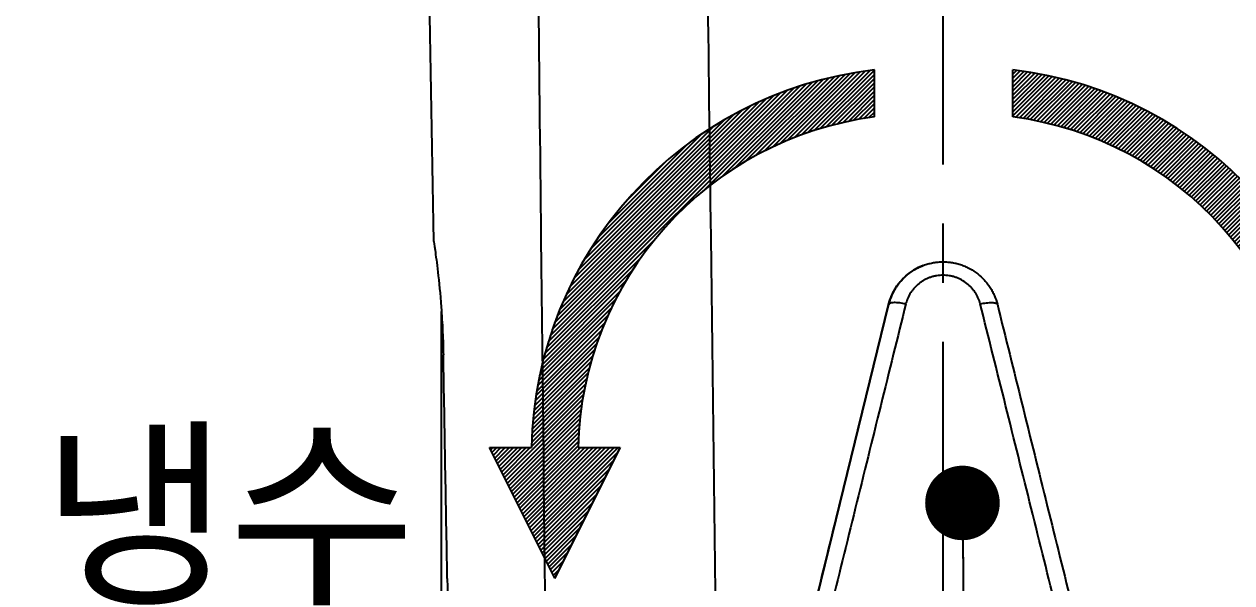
# Model space of a CAD drawing. Header units: millimetres. Extents: x 4900 to 5740, y 840 to 1434.
# Drawn here: x 5230.1 to 5294.9, y 1098.9 to 1128.9 of the extents above; entities that cross this region are included whole.
import ezdxf

# ---------------------------------------------------------------- set-up
doc = ezdxf.new("R2010")
doc.units = ezdxf.units.MM
doc.linetypes.add('CENTERX2', pattern=[101.60000000000001, 63.5, -12.7, 12.7, -12.7])
for name, color, linetype in [('CENTER', 1, 'CENTERX2'), ('DIM', 3, 'Continuous'), ('TEXT', 2, 'Continuous')]:
    doc.layers.add(name, color=color, linetype=linetype)
doc.styles.get("Standard").update_dxf_attribs({"font": 'arial.ttf'})
doc.dimstyles.new('사본 ISO-25', dxfattribs={"dimtxt": 7, "dimasz": 7, "dimexe": 2.1, "dimexo": 2.1, "dimgap": 2, "dimtad": 1, "dimtih": 1, "dimtoh": 1, "dimdec": 1, "dimdsep": 46, "dimtxsty": 'Standard', "dimcen": 0, "dimclrd": 3, "dimclre": 3, "dimclrt": 4, "dimazin": 2, "dimtp": 0.1, "dimtm": 0.1000000001, "dimtfac": 0.7142857142857143, "dimtdec": 1, "dimtmove": 0, "dimatfit": 3, "dimfxl": 1, "dimarcsym": 0})
pattern_1 = [(45, (4661.562022596471, 900.228366381436), (-0.1122532015133644, 0.1122532015133644), [])]

# ---------------------------------------------------------------- blocks, each defined once
blk = doc.blocks.new('*D54')
at = {"layer": 'DIM', "color": 3, "lineweight": -2, "transparency": 16777216}
for p, q in [((5158.89457851138, 1179.278532279122), (5158.89457851138, 1048.531130130281)), ((5164.89457851138, 1050.631130130281), (5207.272064384783, 1050.631130130281)), ((5273.376698962142, 1050.631130130281), (5230.999213088739, 1050.631130130281))]:
    blk.add_line(p, q, dxfattribs=at)
at = {"layer": 'DIM', "color": 3, "transparency": 16777216}
for points in [[(5164.89457851138, 1051.631130130281), (5164.89457851138, 1049.631130130281), (5158.89457851138, 1050.631130130281)], [(5273.376698962142, 1051.631130130281), (5273.376698962142, 1049.631130130281), (5279.376698962142, 1050.631130130281)]]:
    blk.add_solid(points, dxfattribs=at)
at = {"layer": 'DIM', "color": 4, "transparency": 16777216, "insert": (5219.135638736761, 1050.631130130281), "char_height": 6, "attachment_point": 5}
blk.add_mtext('120.5', dxfattribs=at)
blk = doc.blocks.new('*D76')
at = {"layer": 'DIM', "color": 3, "lineweight": -2, "transparency": 16777216}
for start, end in [(260.4780930408868, 264.3915698788373), (265.6078653561061, 269.5219069591197)]:
    blk.add_arc((5279.376698962144, 1864.666591556134), 719.0560100712287, start, end, dxfattribs=at)
at = {"layer": 'DIM', "color": 3, "transparency": 16777216}
for points in [[(5160.257537253846, 1154.531906839816), (5160.596613081299, 1156.502954171373), (5154.513933172901, 1156.53465798795)], [(5273.380923319288, 1146.635605601964), (5273.372579045801, 1144.635623008765), (5279.376698962142, 1145.610581484906)]]:
    blk.add_solid(points, dxfattribs=at)
at = {"layer": 'DIM', "color": 4, "transparency": 16777216, "insert": (5216.706838327258, 1148.346806692168), "char_height": 6, "attachment_point": 5}
blk.add_mtext('10°', dxfattribs=at)
blk = doc.blocks.new('*D78')
at = {"layer": 'DIM', "color": 3, "lineweight": -2, "transparency": 16777216}
for p, q in [((5156.794578511382, 1181.378532279123), (5122.511111382639, 1181.378532279123)), ((5124.611111382639, 1175.378532279123), (5124.611111382639, 1131.068269131032)), ((5124.611111382639, 1076.631130130282), (5124.611111382639, 1120.941393278372)), ((5250.776698960303, 1070.631130130282), (5122.511111382639, 1070.631130130282))]:
    blk.add_line(p, q, dxfattribs=at)
at = {"layer": 'DIM', "color": 3, "transparency": 16777216}
for points in [[(5123.611111382639, 1175.378532279123), (5125.611111382639, 1175.378532279123), (5124.611111382639, 1181.378532279123)], [(5123.611111382639, 1076.631130130282), (5125.611111382639, 1076.631130130282), (5124.611111382639, 1070.631130130282)]]:
    blk.add_solid(points, dxfattribs=at)
at = {"layer": 'DIM', "color": 4, "transparency": 16777216, "insert": (5124.611111382638, 1126.004831204701), "char_height": 6, "attachment_point": 5}
blk.add_mtext('110.7', dxfattribs=at)

msp = doc.modelspace()

# ---------------------------------------------------------------- hatches: boundary and pattern name
at = {"layer": 'TEXT'}
h = msp.add_hatch(dxfattribs=at)
h.set_pattern_fill('ANSI31', color=2, scale=0.05)
h.set_pattern_definition(pattern_1)
h.paths.add_polyline_path([(5275.69738070109, 1123.91174632703), (5275.69738070109, 1126.430880261283, 0.3754271807517912), (5257.306504725531, 1106.162341359976), (5255.056734240493, 1106.162341359976), (5258.556734240493, 1099.162341359976), (5262.056734240493, 1106.162341359976), (5259.806995130653, 1106.162341359976, -0.3701797855483228)])
h = msp.add_hatch(dxfattribs=at)
h.set_pattern_fill('ANSI31', color=2, scale=0.05)
h.set_pattern_definition(pattern_1)
edge = h.paths.add_edge_path(flags=17)
edge.add_line((5300.258440086694, 1099.162341359976), (5303.758440086694, 1106.162341359976))
edge.add_line((5296.758440086694, 1106.162341359976), (5300.258440086694, 1099.162341359976))
edge.add_line((5299.008179196534, 1106.162341359976), (5296.758440086694, 1106.162341359976))
edge.add_arc((5280.718587522373, 1105.776086242683), 18.29366985115771, 1.209841048264403, 82.46397601607522)
edge.add_line((5283.117793626097, 1123.91174632703), (5283.117793626097, 1126.430880261283))
edge.add_arc((5280.718587522373, 1105.776086242683), 20.79366985115771, 1.064365314505916, 83.37436656700505)
edge.add_line((5303.758440086694, 1106.162341359976), (5301.508669601656, 1106.162341359976))
h.paths.add_polyline_path([(5296.758440086694, 1106.162341359976), (5300.258440086694, 1099.162341359976)], flags=0)

# ---------------------------------------------------------------- linework, layer by layer
at = {"extrusion": (0, 1, 0)}
for p, q in [((5278.315540382747, 1115.93953754443), (5278.313173015925, 1115.938644232669)), ((5276.458621755098, 1113.846264475327), (5271.140173397675, 1092.156081540446)), ((5271.140173496274, 1092.156081623581), (5276.458621853698, 1113.846264558461)), ((5276.458621853698, 1113.846264558461), (5276.461206260396, 1113.847240022677))]:
    msp.add_line(p, q, dxfattribs=at)
at = {"extrusion": (1.339691811614197e-16, 1.264026341100231e-29, -1)}
msp.add_ellipse((5279.372309268562, 1113.131825678091), major_axis=(-1.059136251575309, 2.806818554983384), ratio=0.9999997765751147, start_param=-0.9695154763715718, end_param=-3.796974956582256e-10, dxfattribs=at)
for points, knots in [([(5252.062957237392, 1117.231130129172), (5251.875415305501, 1127.984739444992), (5251.691113538595, 1138.738405815574), (5251.452393014842, 1152.180667135372), (5251.405255657334, 1154.869391220555), (5251.334809372182, 1159.101474624143), (5251.350503788132, 1160.649459360504), (5251.027114293355, 1164.074176789603), (5250.626271196715, 1165.952923491171), (5249.177655646335, 1170.293577168689), (5247.898301138873, 1172.727229305454), (5244.691546834508, 1176.986121213836), (5242.73104729189, 1178.870475199305), (5239.954693560175, 1180.792748025799), (5239.339824479607, 1181.179982848852), (5238.709943996327, 1181.539535013462)], [0, 0, 0, 0, 3.226573364486752, 3.226573364486752, 4.033314259890875, 4.033314259890875, 4.496374268274998, 4.496374268274998, 5.065299880481323, 5.065299880481323, 5.869173788411108, 5.869173788411108, 6.66465256548416, 6.66465256548416, 6.882235759703087, 6.882235759703087, 6.882235759703087, 6.882235759703087]), ([(5258.340574726605, 1070.631131977792), (5258.168123040125, 1086.217215872321), (5257.896717385544, 1111.447245319141), (5257.587953523755, 1139.073953506701), (5257.448613048545, 1152.341688546571), (5257.410469920936, 1156.556441473101), (5257.386357498356, 1158.657561775191), (5257.379181598716, 1159.556812566491), (5257.375704273675, 1159.856481960411)], [0, 0, 0, 0, 0.5239809371108, 0.8480790224822, 0.929103543825, 0.9696158044964, 0.9898719348321, 1, 1, 1, 1]), ([(5266.389328065067, 1159.931472213991), (5266.393370859537, 1159.630221446081), (5266.408972305157, 1158.726517323081), (5266.432211845297, 1156.617697557931), (5266.483362256958, 1152.400132315681), (5266.639952672586, 1139.144863712601), (5266.991720219557, 1111.486951224921), (5267.300950140677, 1086.238958460321), (5267.496627193827, 1070.6311307254)], [0, 0, 0, 0, 0.01012047657151, 0.03036142971452, 0.07084333600056, 0.1518071485726, 0.4756623988609, 1, 1, 1, 1]), ([(5252.062957468778, 1117.231130156944), (5252.062957316254, 1117.231130137957), (5252.062959814962, 1117.231113082252), (5252.063463783085, 1117.227780130072), (5252.088817269391, 1117.065040310104), (5252.17220338037, 1116.472015769878), (5252.22567921401, 1116.075046644742), (5252.344068093541, 1115.046585575097), (5252.408144221547, 1114.407362855116), (5252.492041028922, 1113.272949934814), (5252.519049887903, 1112.826410005363), (5252.549375458356, 1112.148181018416), (5252.557681241585, 1111.926960413966), (5252.570087729916, 1111.515104529478), (5252.574625423634, 1111.325103479738), (5252.57796822621, 1111.134958808036)], [0.9617543754438036, 0.9617543754438036, 0.9617543754438036, 0.9617543754438036, 0.9642525617769679, 0.9642525617769679, 1.20590687009917, 1.20590687009917, 1.42329308796995, 1.42329308796995, 1.658432996384659, 1.658432996384659, 1.799300387119164, 1.799300387119164, 1.86640986969307, 1.86640986969307, 1.923461814769436, 1.923461814769436, 1.923461814769436, 1.923461814769436]), ([(5278.315541221061, 1115.939535522364), (5278.338316609049, 1115.94813060435), (5278.361196002335, 1115.956448576983), (5278.384160830182, 1115.96448134773), (5278.463638856035, 1115.992281632815), (5278.544136962083, 1116.016677548628), (5278.625247081779, 1116.03760256294), (5278.706357201475, 1116.058527577252), (5278.788074108829, 1116.076000683855), (5278.870690306304, 1116.090079206265), (5278.953306503779, 1116.104157728674), (5279.036824676786, 1116.114824667661), (5279.1209352453, 1116.12196363997), (5279.205045813812, 1116.129102612278), (5279.289749550752, 1116.132697729337), (5279.374161051798, 1116.132711691054), (5279.458572552844, 1116.132725652771), (5279.542693133998, 1116.129174753091), (5279.626218561059, 1116.122146425656), (5279.709743988119, 1116.115118098222), (5279.792674915981, 1116.104628808048), (5279.875294769464, 1116.090646062004), (5279.957914622949, 1116.07666331596), (5280.04022059523, 1116.059169509834), (5280.121851820143, 1116.038178079871), (5280.203483045057, 1116.017186649907), (5280.284434856122, 1115.992683318895), (5280.36386198431, 1115.964944465813), (5280.443289112497, 1115.937205612732), (5280.521198852654, 1115.90624616226), (5280.597345191501, 1115.872264727791), (5280.673491530347, 1115.838283293322), (5280.747880237596, 1115.801298537215), (5280.82087463309, 1115.761140005919), (5280.96686342408, 1115.680822943327), (5281.107170474987, 1115.587600970061), (5281.237849470755, 1115.484066923816), (5281.368528466523, 1115.38053287757), (5281.489671001148, 1115.266814424191), (5281.600220461695, 1115.144542251969), (5281.655495191969, 1115.083406165858), (5281.708132153633, 1115.020139954729), (5281.758240734965, 1114.954595659871), (5281.808349316299, 1114.889051365013), (5281.855911154939, 1114.821212784497), (5281.900508110207, 1114.751648684789), (5281.945105065476, 1114.68208458508), (5281.986737579185, 1114.610799604014), (5282.025167968991, 1114.538352886504), (5282.063598358797, 1114.465906168994), (5282.098845212503, 1114.39230650452), (5282.131031636548, 1114.317444368845), (5282.195404484638, 1114.167720097495), (5282.24758391152, 1114.012932957739), (5282.287126712722, 1113.853144093762)], [0.3659704492214336, 0.3659704492214336, 0.3659704492214336, 0.3659704492214336, 0.375, 0.375, 0.375, 0.40625, 0.40625, 0.40625, 0.4375, 0.4375, 0.4375, 0.46875, 0.46875, 0.46875, 0.5, 0.5, 0.5, 0.53125, 0.53125, 0.53125, 0.5625, 0.5625, 0.5625, 0.59375, 0.59375, 0.59375, 0.625, 0.625, 0.625, 0.65625, 0.65625, 0.65625, 0.6875, 0.6875, 0.6875, 0.75, 0.75, 0.75, 0.8125, 0.8125, 0.8125, 0.84375, 0.84375, 0.84375, 0.875, 0.875, 0.875, 0.90625, 0.90625, 0.90625, 0.9375, 0.9375, 0.9375, 1, 1, 1, 1]), ([(5278.313173015923, 1115.938644232673), (5278.131756107813, 1115.870187643662), (5277.957001156989, 1115.784089108868), (5277.627348832345, 1115.579827162798), (5277.472459211472, 1115.461668555478), (5277.188343998107, 1115.197713735769), (5277.059125087585, 1115.051923731228), (5276.831195838208, 1114.738169266829), (5276.732490859901, 1114.57021218603), (5276.569290533139, 1114.218417833709), (5276.504799022897, 1114.03458883588), (5276.458621755096, 1113.846264475327)], [0.3608240597699595, 0.3608240597699595, 0.3608240597699595, 0.3608240597699595, 0.5547271549684827, 0.5547271549684827, 0.7486302501670058, 0.7486302501670058, 0.9425333453655289, 0.9425333453655289, 1.136436440564052, 1.136436440564052, 1.330339535762575, 1.330339535762575, 1.330339535762575, 1.330339535762575]), ([(5276.461206260395, 1113.847240022682), (5276.50027459476, 1114.006635756271), (5276.552141800933, 1114.161914893819), (5276.616553215558, 1114.31254099987), (5276.680964630184, 1114.463167105921), (5276.758007692336, 1114.609131721627), (5276.84699349725, 1114.74837717776), (5276.891486399708, 1114.817999905827), (5276.938969697566, 1114.885935944739), (5276.989026489241, 1114.951601054634), (5277.039083280914, 1115.017266164529), (5277.091693344612, 1115.080675527093), (5277.146984598675, 1115.141985219927), (5277.257567106798, 1115.264604605595), (5277.378949299659, 1115.378776924891), (5277.5096119906, 1115.482494277914), (5277.574943336072, 1115.534352954425), (5277.642595669741, 1115.583591134055), (5277.711912628084, 1115.629751445487), (5277.781229586429, 1115.67591175692), (5277.852194878505, 1115.719021822175), (5277.925112040582, 1115.759265382021), (5277.998029202658, 1115.799508941867), (5278.072904817477, 1115.836871030394), (5278.149566446068, 1115.871167894986), (5278.204077032479, 1115.895554830607), (5278.259494207791, 1115.918384239481), (5278.315541221061, 1115.939535522364)], [0, 0, 0, 0, 0.0625, 0.0625, 0.0625, 0.125, 0.125, 0.125, 0.15625, 0.15625, 0.15625, 0.1875, 0.1875, 0.1875, 0.25, 0.25, 0.25, 0.28125, 0.28125, 0.28125, 0.3125, 0.3125, 0.3125, 0.34375, 0.34375, 0.34375, 0.3659704492214336, 0.3659704492214336, 0.3659704492214336, 0.3659704492214336]), ([(5279.372946149025, 1115.414357809251), (5279.315713432564, 1115.414288887681), (5279.200290723939, 1115.409322869341), (5279.029269378144, 1115.387844263431), (5278.861371956628, 1115.352478203711), (5278.695987429896, 1115.303089648071), (5278.534818032488, 1115.239873701451), (5278.381002664285, 1115.164235549721), (5278.235208918412, 1115.076987228571), (5278.049965020452, 1114.944041828481), (5277.883669360991, 1114.790056055161), (5277.739722403766, 1114.618805499991), (5277.609853862264, 1114.435344887561), (5277.478033484314, 1114.189129661921), (5277.407178912418, 1113.979458101261), (5277.38050851037, 1113.871866194951)], [0, 0, 0, 0, 0.06191174524606, 0.1244509622297, 0.1869901792133, 0.2495293961969, 0.3120686131804, 0.374607830164, 0.4371470471476, 0.4996862641312, 0.6247646980984, 0.687303915082, 0.7498431320656, 0.8749215660328, 1, 1, 1, 1]), ([(5281.369002138649, 1113.875912545321), (5281.341997890236, 1113.983771569191), (5281.288675481964, 1114.140580265401), (5281.192139447335, 1114.339249314601), (5281.106565078789, 1114.483512496021), (5281.009026828157, 1114.620931913321), (5280.864974468578, 1114.791786696621), (5280.657534749314, 1114.983561973751), (5280.417399856883, 1115.140858714721), (5280.213615428208, 1115.240668591871), (5280.053552633511, 1115.303360020571), (5279.887215443313, 1115.352902373731), (5279.71812536197, 1115.388406263481), (5279.547688083069, 1115.409396467921), (5279.431993228452, 1115.414846574791), (5279.373526215265, 1115.414358507791), (5279.372946149025, 1115.414357809251)], [0, 0, 0, 0, 0.1249216643396, 0.1873824965094, 0.2498433286793, 0.3123041608491, 0.3747649930189, 0.4996866573585, 0.6246083216982, 0.687069153868, 0.7495299860378, 0.8119908182076, 0.8744516503774, 0.9369124825473, 0.9993733147171, 1, 1, 1, 1]), ([(5271.144172247731, 1092.157594633994), (5271.582455462448, 1093.944862911795), (5272.022320208117, 1095.738727424064), (5272.461168145358, 1097.528593599102), (5272.91074929594, 1099.362235792849), (5273.359263292251, 1101.19168167734), (5273.806595283436, 1103.016465133607), (5274.253927274621, 1104.841248589875), (5274.70007726068, 1106.661369617918), (5275.142822096447, 1108.467761188803), (5275.585566932213, 1110.274152759687), (5276.024906617692, 1112.066814873412), (5276.461206260395, 1113.847240022682)], [1.706091424665595e-09, 1.706091424665595e-09, 1.706091424665595e-09, 1.706091424665595e-09, 0.2454967853643, 0.2454967853643, 0.2454967853643, 0.4969978569095, 0.4969978569095, 0.4969978569095, 0.7484989284548, 0.7484989284548, 0.7484989284548, 1, 1, 1, 1]), ([(5277.38050851037, 1113.871866194951), (5276.933624220014, 1112.069106650801), (5276.035150932398, 1108.438988733281), (5274.67039541201, 1102.910835224221), (5273.611976383822, 1098.613674973031), (5273.008799821312, 1096.160819069699), (5272.862465604935, 1095.565620279989)], [0, 0, 0, 0, 0.3011681136312, 0.6023362272624, 0.9035043408935, 0.999999817892623, 0.999999817892623, 0.999999817892623, 0.999999817892623]), ([(5277.38050851037, 1113.871866194951), (5277.272695967821, 1113.895132220181), (5277.044301511721, 1113.934928628561), (5276.729603254517, 1113.953202337831), (5276.518375363258, 1113.920837304041), (5276.467723688699, 1113.873568677381), (5276.461206260396, 1113.847240022681)], [0, 0, 0, 0, 0.2500008858905, 0.500001771781, 0.7500026576715, 1, 1, 1, 1]), ([(5281.369002138649, 1113.875912545321), (5281.47673717433, 1113.899393750511), (5281.705001999503, 1113.939667135561), (5281.966721982771, 1113.955352464461), (5282.125117327484, 1113.942698985681), (5282.242637215287, 1113.914775013621), (5282.280690716342, 1113.879461297001), (5282.28712671272, 1113.853144093761)], [0, 0, 0, 0, 0.249965076947, 0.4999767179647, 0.6249825384735, 0.7499883589823, 1, 1, 1, 1]), ([(5285.926878621526, 1095.579640415918), (5285.779399276379, 1096.174281294324), (5285.171266226443, 1098.625648627006), (5284.103857383237, 1102.920395792981), (5282.726916767618, 1108.445768237471), (5281.820124191204, 1112.074063053651), (5281.369002138649, 1113.875912545321)], [4.23701879304254e-05, 4.23701879304254e-05, 4.23701879304254e-05, 4.23701879304254e-05, 0.09649565910641, 0.3976637727376, 0.6988318863688, 1, 1, 1, 1]), ([(5282.287126712722, 1113.853144093762), (5282.727611970419, 1112.073607490851), (5283.171074915591, 1110.281840021922), (5283.61788556062, 1108.476349939276), (5284.06469620565, 1106.670859856631), (5284.514854550543, 1104.851647160272), (5284.966118861271, 1103.027774354343), (5285.417383171999, 1101.203901548414), (5285.869753448563, 1099.375368632916), (5286.323115126076, 1097.542641494343), (5286.754863826784, 1095.797285413134), (5287.187511656052, 1094.0481254766), (5287.618626901321, 1092.304995168937)], [0, 0, 0, 0, 0.2515010715448, 0.2515010715448, 0.2515010715448, 0.5030021430896, 0.5030021430896, 0.5030021430896, 0.7545032146345, 0.7545032146345, 0.7545032146345, 0.9940145501808693, 0.9940145501808693, 0.9940145501808693, 0.9940145501808693]), ([(5252.788073439241, 1099.134477655671), (5252.75302338934, 1101.134539378826), (5252.718009929843, 1103.134436488029), (5252.647972592192, 1107.134991821526), (5252.612962453436, 1109.134865246188), (5252.57796822621, 1111.134958808036)], [-1.200281735647631, -1.200281735647631, -1.200281735647631, -1.200281735647631, -0.6001592528248891, -0.6001592528248891, -3.919135080285366e-05, -3.919135080285366e-05, -3.919135080285366e-05, -3.919135080285366e-05]), ([(5252.788073439241, 1099.134477655671), (5252.791568656427, 1098.932681760103), (5252.793763008846, 1098.730997623651), (5252.795635567015, 1098.290539607623), (5252.794742698455, 1098.052555386995), (5252.786617494593, 1097.343087353488), (5252.773829641691, 1096.883138680397), (5252.726781430431, 1095.751858368712), (5252.684700362094, 1095.128002877042), (5252.602800915059, 1094.127263520197), (5252.563978400197, 1093.743155226625), (5252.504113936323, 1093.181648385054), (5252.485940609596, 1093.031126619831), (5252.485900738059, 1093.031129970575)], [3.916660125017448e-05, 3.916660125017448e-05, 3.916660125017448e-05, 3.916660125017448e-05, 0.06058703554994431, 0.06058703554994431, 0.1328238398561664, 0.1328238398561664, 0.2785562316193796, 0.2785562316193796, 0.51103264031269, 0.51103264031269, 0.7266341194072364, 0.7266341194072364, 0.9615097321033774, 0.9615097321033774, 0.9615097321033774, 0.9615097321033774])]:
    msp.add_open_spline(points, degree=3, knots=knots)
msp.add_open_spline([(5252.476831451872, 1093.131130130281), (5252.476951182781, 1099.90898356374), (5252.477282993489, 1106.686836998774), (5252.477263856365, 1113.464690431828)], degree=3)
at = {"layer": 'CENTER', "ltscale": 0.25}
msp.add_line((5279.376698962142, 1019.762909627298), (5279.376698962142, 1225.631125336306), dxfattribs=at)
at = {"layer": 'TEXT', "color": 2}
for p, q in [((5275.69738070109, 1123.91174632703), (5275.69738070109, 1126.430880261283)), ((5283.11779362609, 1123.911746327031), (5283.11779362609, 1126.430880261284)), ((5255.056734240493, 1106.162341359976), (5257.306504725531, 1106.162341359976)), ((5258.556734240493, 1099.162341359976), (5255.056734240493, 1106.162341359976)), ((5258.556734240493, 1099.162341359976), (5262.056734240493, 1106.162341359976)), ((5262.056734240493, 1106.162341359976), (5258.556734240493, 1099.162341359976)), ((5259.806995130653, 1106.162341359976), (5262.056734240493, 1106.162341359976))]:
    msp.add_line(p, q, dxfattribs=at)
for centre, radius, start, end in [((5278.096586804814, 1105.776086242683), 20.79366985115771, 96.62563343296932, 178.9356346854917), ((5280.718587522373, 1105.776086242683), 20.79366985115771, 1.064365314508278, 83.37436656703066), ((5278.096586804814, 1105.776086242683), 18.29366985115771, 97.53602398391197, 178.7901589517368), ((5280.718587522373, 1105.776086242683), 18.29366985115771, 1.209841048263246, 82.46397601608805)]:
    msp.add_arc(centre, radius, start, end, dxfattribs=at)

# ---------------------------------------------------------------- texts
at = {"layer": 'TEXT', "color": 5}
msp.add_text('냉수', height=8, dxfattribs=at).set_placement((5231.02149123808, 1098.5615569862))

# ---------------------------------------------------------------- dimensions: what is measured, and where the dimension line sits
at = {"layer": 'DIM'}
dim = msp.add_angular_dim_2l(base=(5195.899391333768, 1150.472580988507), line1=((5279.376698962142, 1019.762909627298), (5279.376698962142, 1225.631125336306)), line2=((5165.802476564607, 1220.555168895342), (5139.366823473563, 1070.631130130281)), dimstyle='사본 ISO-25', override={"dimtxt": 6, "dimasz": 6, "dimtad": 0}, dxfattribs=at)
dim.commit()
dim.dimension.update_dxf_attribs({"geometry": '*D76', "text_midpoint": (5216.706838327258, 1148.346806692168)})
dim = msp.add_linear_dim(base=(5124.611111382639, 1181.378532279123), p1=(5252.876698960302, 1070.631130130281), p2=(5158.89457851138, 1181.378532279122), angle=90, dimstyle='사본 ISO-25', override={"dimtxt": 6, "dimasz": 6, "dimtad": 0}, dxfattribs=at)
dim.commit()
dim.dimension.update_dxf_attribs({"geometry": '*D78', "text_midpoint": (5124.611111382638, 1126.004831204701)})
dim = msp.add_linear_dim(base=(5279.376698962142, 1050.631130130281), p1=(5158.89457851138, 1181.378532279122), p2=(5279.376698962142, 1050.631130130281), dimstyle='사본 ISO-25', override={"dimtxt": 6, "dimasz": 6, "dimtad": 0}, dxfattribs=at)
dim.commit()
dim.dimension.update_dxf_attribs({"geometry": '*D54', "text_midpoint": (5219.135638736761, 1050.631130130281)})

# ---------------------------------------------------------------- leaders
msp.add_leader([(5280.415794087465, 1103.195912714271), (5281.360236079096, 1006.617383174374), (5294.698828816772, 1006.617383174374)], dimstyle='사본 ISO-25', override={"dimasz": 4, "dimgap": 2, "dimtad": 0, "dimldrblk": 'Dot'}, dxfattribs=at)

doc.saveas('drawing.dxf')
